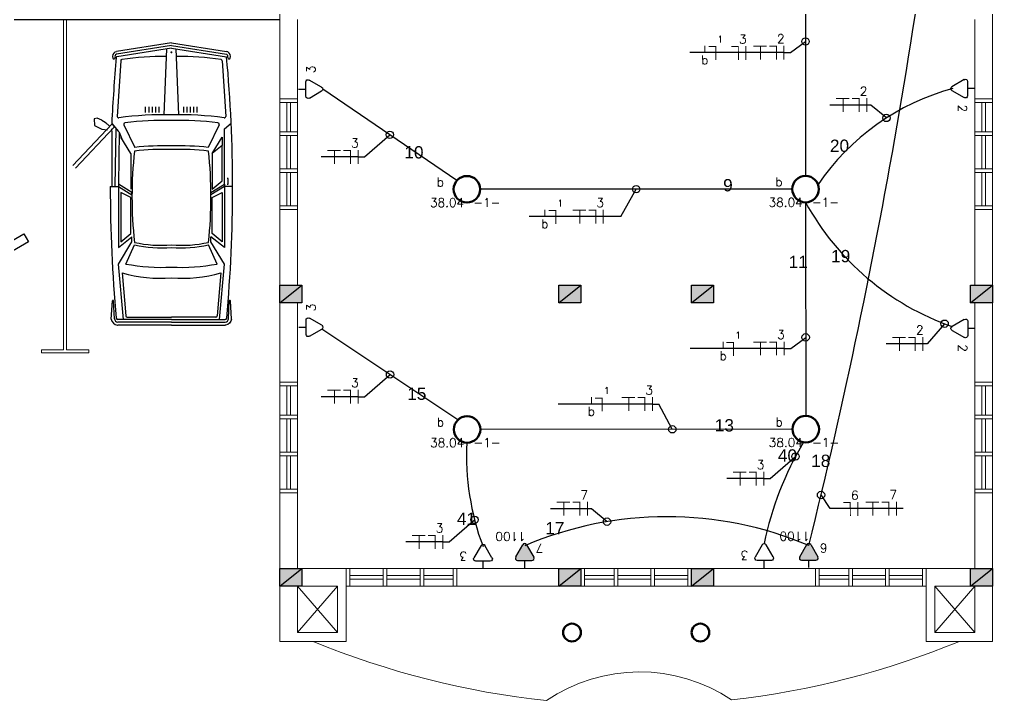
# Model space of a CAD drawing. Header units: millimetres. Extents: x 4360 to 8806, y 1896 to 3880.
# Drawn here: x 4423.96 to 4437.14, y 1897.37 to 1906.6 of the extents above; entities that cross this region are included whole.
import ezdxf
from ezdxf.enums import TextEntityAlignment as Align

# ---------------------------------------------------------------- set-up
doc = ezdxf.new("R2010")
doc.units = ezdxf.units.MM
doc.linetypes.add('ACAD_ISO03W100', pattern=[30, 12, -18])
doc.linetypes.add('Contínuo', pattern=[0])
for name, color, linetype in [('C-EQUIPAMENTOS', 7, 'Continuous'), ('CIRCUITOS', 255, 'Continuous'), ('Eletrodutos', 4, 'Continuous')]:
    doc.layers.add(name, color=color, linetype=linetype)
for name, color, linetype, lineweight in [('C-Paredes-Acessorios', 20, 'Continuous', 5), ('ILUMINAÇÃO', 1, 'Contínuo', 50), ('TOMADAS', 1, 'Continuous', 25)]:
    doc.layers.add(name, color=color, linetype=linetype, lineweight=lineweight)
doc.layers.add('C-Pilares', color=7, linetype='Continuous', plot=False)
doc.styles.add('RomanS', font='romans.shx')
doc.styles.get("Standard").update_dxf_attribs({"font": 'arial.ttf'})

# ---------------------------------------------------------------- blocks, each defined once
blk = doc.blocks.new('A$C2A3D30EB')
at = {"layer": 'C-Pilares'}
for color, points in [(6, [(0, 0), (24, 30), (0, 30)]), (6, [(24, 30), (0, 30), (0, 0)]), (135, [(24, 30), (0, 0), (24, 0)])]:
    blk.add_hatch(color=color, dxfattribs=at).paths.add_polyline_path(points)
blk.add_line((24, 30), (0, 0), dxfattribs=at)
at = {"layer": 'C-Pilares', "color": 7}
blk.add_lwpolyline([(0, 0), (24, 0), (24, 30), (0, 30)], close=True, dxfattribs=at)
blk = doc.blocks.new('TEBAI01')
for p, q in [((-1.62, 1.95), (-0.35, 4.14)), ((0.35, 4.14), (1.63, 1.92)), ((-1.3, 1.32), (1.28, 1.32)), ((0, 0), (0, 1.32))]:
    blk.add_line(p, q)
for centre, start, end in [((0, 3.97), 26.0479, 153.9521), ((-1.3, 1.71), 143.1332, 270.777), ((1.3, 1.71), 267.1811, 32.5689)]:
    blk.add_arc(centre, 0.393, start, end)
at = {"style": 'RomanS', "flags": 8}
for tag, p in [('020', (-5.03, 2.2)), ('001', (3.56, 2.23))]:
    blk.add_attdef(tag, text='', height=1.6, dxfattribs=at).set_placement(p, align=Align.MIDDLE_CENTER)
blk = doc.blocks.new('TEALT03')
for p, q in [((-1.62, 1.95), (-0.35, 4.14)), ((0.35, 4.14), (1.63, 1.92)), ((-1.3, 1.32), (1.28, 1.32)), ((0, 0), (0, 1.32))]:
    blk.add_line(p, q)
for centre, start, end in [((0, 3.97), 26.0479, 153.9521), ((-1.3, 1.71), 143.1332, 270.777), ((1.3, 1.71), 267.1811, 32.5689)]:
    blk.add_arc(centre, 0.393, start, end)
at = {"linetype": 'Continuous'}
for points in [[(-1.62, 1.95), (1.49, 1.37), (-0.35, 4.14)], [(-0.35, 4.14), (1.64, 1.52), (-0.21, 4.3)], [(1.64, 1.52), (-0.35, 4.14), (1.49, 1.37)], [(-0.21, 4.3), (1.69, 1.72), (0, 4.36)], [(1.69, 1.72), (-0.21, 4.3), (1.64, 1.52)], [(0, 4.36), (1.63, 1.92), (0.21, 4.3)], [(1.63, 1.92), (0, 4.36), (1.69, 1.72)], [(0.35, 4.14), (0.21, 4.3), (1.63, 1.92)], [(-1.69, 1.75), (1.28, 1.32), (-1.62, 1.95)], [(1.49, 1.37), (-1.62, 1.95), (1.28, 1.32)], [(1.28, 1.32), (-1.69, 1.75), (-1.31, 1.32)], [(-1.66, 1.54), (-1.31, 1.32), (-1.69, 1.75)], [(-1.31, 1.32), (-1.66, 1.54), (-1.51, 1.38)]]:
    blk.add_solid(points, dxfattribs=at)
at = {"style": 'RomanS', "flags": 8}
for tag, p in [('020', (-4.82, 2.03)), ('001', (3.51, 2.07))]:
    blk.add_attdef(tag, text='', height=1.6, dxfattribs=at).set_placement(p, align=Align.MIDDLE_CENTER)
blk = doc.blocks.new('A$C0BD3781F')
blk.add_circle((0.36, 0.36), 0.36)
at = {"style": 'RomanS', "flags": 8}
for tag, p in [('001', (0.188, 0.472)), ('009', (0.502, 0.474)), ('020', (0.356, 0.232))]:
    blk.add_attdef(tag, text='', height=0.16, dxfattribs=at).set_placement(p, align=Align.MIDDLE_CENTER)
blk = doc.blocks.new('FNT')
at = {"const_width": 0.24}
for points in [[(0.12, 1.68), (0.12, -1.68)], [(1.84, 1.56), (3.68, 1.56)], [(1.96, 1.44), (1.96, -1.68)], [(4.32, 1.56), (7.52, 1.56)], [(5.8, 1.44), (5.8, -1.68)]]:
    blk.add_lwpolyline(points, dxfattribs=at)
at = {"style": 'RomanS', "flags": 8}
blk.add_attdef('001', text='', height=1.6, dxfattribs=at).set_placement((0.89, 3.34), align=Align.MIDDLE_CENTER)
blk = doc.blocks.new('A$C27EA2FDF')
at = {"const_width": 0.009}
for points in [[(0.0398, 0.126), (0.0398, 0)], [(0.1043, 0.1215), (0.1733, 0.1215)], [(0.1088, 0.117), (0.1088, 0)]]:
    blk.add_lwpolyline(points, dxfattribs=at)
at = {"style": 'RomanS', "flags": 8}
blk.add_attdef('001', text='', height=0.06, dxfattribs=at).set_placement((0.0686, 0.1884), align=Align.MIDDLE_CENTER)
blk = doc.blocks.new('FRRR')
at = {"const_width": 0.24}
blk.add_lwpolyline([(1.72, 1.68), (1.72, 0)], dxfattribs=at)
at = {"style": 'RomanS', "flags": 8}
blk.add_attdef('009', text='', height=1.6, dxfattribs=at).set_placement((1.72, -1.67), align=Align.MIDDLE_CENTER)

msp = doc.modelspace()

# ---------------------------------------------------------------- linework, layer by layer
at = {"layer": 'C-EQUIPAMENTOS', "color": 0}
for p, q in [((4426.0159, 1906.27919), (4425.2689, 1906.16198)), ((4426.0159, 1906.24424), (4425.2689, 1906.12703)), ((4426.0159, 1906.2093), (4425.27598, 1906.0932)), ((4426.0159, 1906.27919), (4426.7629, 1906.16198)), ((4426.0159, 1906.24424), (4426.7629, 1906.12703)), ((4426.0159, 1906.2093), (4426.7629, 1906.09209)), ((4425.25301, 1906.15724), (4425.2689, 1906.16198)), ((4425.91693, 1905.30502), (4425.95128, 1906.19916)), ((4426.11486, 1905.30502), (4426.08052, 1906.19916)), ((4426.77879, 1906.15724), (4426.7629, 1906.16198)), ((4425.32888, 1906.03598), (4425.28093, 1905.28349)), ((4426.70292, 1906.03598), (4426.75087, 1905.28349)), ((4425.66581, 1905.33769), (4425.66581, 1905.41457)), ((4425.71181, 1905.33769), (4425.71181, 1905.41457)), ((4425.75781, 1905.33769), (4425.75781, 1905.41457)), ((4425.80381, 1905.33769), (4425.80381, 1905.41457)), ((4425.84981, 1905.33769), (4425.84981, 1905.41457)), ((4426.18198, 1905.33769), (4426.18198, 1905.41457)), ((4426.22798, 1905.33769), (4426.22798, 1905.41457)), ((4426.27398, 1905.33769), (4426.27398, 1905.41457)), ((4426.31998, 1905.33769), (4426.31998, 1905.41457)), ((4426.36598, 1905.33769), (4426.36598, 1905.41457)), ((4425.21273, 1905.18175), (4424.67688, 1904.61706)), ((4425.00678, 1905.25782), (4424.9698, 1905.24991)), ((4424.9698, 1905.24991), (4424.97057, 1905.15855)), ((4424.97057, 1905.15855), (4425.07382, 1905.1096)), ((4425.07018, 1905.23272), (4425.00678, 1905.25782)), ((4425.04394, 1905.24311), (4425.04762, 1905.24679)), ((4425.07018, 1905.23272), (4425.11815, 1905.20604)), ((4425.11815, 1905.20604), (4425.14131, 1905.18863)), ((4425.11815, 1905.20604), (4425.17967, 1905.14597)), ((4425.20743, 1905.18688), (4425.20732, 1905.18242)), ((4425.20743, 1905.19034), (4425.20743, 1905.18688)), ((4425.21042, 1905.18459), (4425.2927, 1905.08339)), ((4425.21273, 1905.18175), (4425.2134, 1905.17972)), ((4425.2134, 1905.17972), (4425.2152, 1905.17702)), ((4425.2152, 1905.17702), (4425.2179, 1905.17433)), ((4425.2179, 1905.17433), (4425.2197, 1905.17163)), ((4425.2197, 1905.17163), (4425.22239, 1905.16894)), ((4425.22239, 1905.16894), (4425.22329, 1905.16624)), ((4425.22329, 1905.16624), (4425.22509, 1905.16355)), ((4425.22509, 1905.16355), (4425.22689, 1905.16085)), ((4425.22689, 1905.16085), (4425.22868, 1905.15816)), ((4425.22868, 1905.15816), (4425.23228, 1905.15277)), ((4425.23228, 1905.15277), (4425.23318, 1905.15007)), ((4425.23318, 1905.15007), (4425.23498, 1905.14738)), ((4425.37117, 1905.17014), (4425.51733, 1904.86337)), ((4426.66063, 1905.17014), (4426.51447, 1904.86337)), ((4426.73554, 1905.11403), (4426.82495, 1905.19116)), ((4424.71326, 1904.5807), (4425.23498, 1905.13391)), ((4425.07382, 1905.1096), (4425.14659, 1905.10299)), ((4425.21004, 1905.06148), (4425.20613, 1905.11291)), ((4425.21004, 1904.33234), (4425.21004, 1905.06286)), ((4425.23408, 1905.13121), (4425.23228, 1905.12852)), ((4425.23498, 1905.13391), (4425.23408, 1905.13121)), ((4425.23498, 1905.14738), (4425.23498, 1905.13391)), ((4425.26061, 1905.12285), (4425.24714, 1904.33125)), ((4425.29329, 1905.08307), (4425.30576, 1905.06993)), ((4425.30569, 1905.07), (4425.29626, 1904.36617)), ((4425.30573, 1905.07037), (4425.34482, 1904.97921)), ((4426.73554, 1904.36617), (4426.73554, 1905.11403)), ((4425.464, 1904.77854), (4425.32981, 1905.0022)), ((4426.56779, 1904.77854), (4426.70199, 1905.0022)), ((4426.70199, 1904.89037), (4426.56779, 1904.77854)), ((4426.70199, 1905.0022), (4426.70199, 1904.89037)), ((4426.70199, 1904.40811), (4426.70199, 1904.89037)), ((4425.464, 1904.77854), (4425.464, 1904.29628)), ((4426.56779, 1904.77854), (4426.56779, 1904.29628)), ((4425.29626, 1904.36617), (4425.29626, 1903.54144)), ((4425.48078, 1904.25434), (4425.29626, 1904.36617)), ((4426.55102, 1904.25434), (4426.73554, 1904.36617)), ((4426.56779, 1904.29628), (4426.70199, 1904.40811)), ((4426.73554, 1904.36617), (4426.73554, 1903.50649)), ((4426.78586, 1904.44306), (4426.76909, 1904.44306)), ((4426.76909, 1904.36617), (4426.78586, 1904.36617)), ((4426.78586, 1904.36617), (4426.78586, 1904.44306)), ((4425.18685, 1904.33125), (4425.29626, 1904.33125)), ((4425.29626, 1904.33125), (4425.48078, 1904.2194)), ((4425.464, 1904.18445), (4425.32981, 1904.25434)), ((4425.32981, 1904.25434), (4425.32981, 1904.18445)), ((4425.48078, 1904.2194), (4425.48078, 1904.25434)), ((4426.73554, 1904.33125), (4426.55102, 1904.2194)), ((4426.55102, 1904.2194), (4426.55102, 1904.25434)), ((4426.56779, 1904.18445), (4426.70199, 1904.25434)), ((4426.70199, 1904.25434), (4426.70199, 1904.18445)), ((4426.84495, 1904.33125), (4426.73554, 1904.33125)), ((4425.32981, 1904.18445), (4425.32981, 1903.58337)), ((4425.464, 1903.6952), (4425.464, 1904.18445)), ((4426.56779, 1903.6952), (4426.56779, 1904.18445)), ((4426.70199, 1904.18445), (4426.70199, 1903.58337)), ((4425.29626, 1903.50649), (4425.48078, 1903.65326)), ((4425.29626, 1903.28283), (4425.48078, 1903.58337)), ((4425.32981, 1903.58337), (4425.464, 1903.6952)), ((4425.48078, 1903.58337), (4425.48078, 1903.65326)), ((4426.55102, 1903.58337), (4426.55102, 1903.65326)), ((4426.73554, 1903.50649), (4426.55102, 1903.65326)), ((4426.73554, 1903.28283), (4426.55102, 1903.58337)), ((4426.70199, 1903.58337), (4426.56779, 1903.6952)), ((4425.29626, 1903.54144), (4425.29626, 1903.50649)), ((4425.39691, 1903.28283), (4425.51433, 1903.54144)), ((4426.63489, 1903.28283), (4426.51747, 1903.54144)), ((4425.36336, 1902.5293), (4425.29626, 1903.28283)), ((4426.66844, 1902.5293), (4426.73554, 1903.28283)), ((4425.34658, 1903.16401), (4425.39549, 1902.5798)), ((4426.68521, 1903.16401), (4426.6363, 1902.5798)), ((4425.20055, 1902.5374), (4425.21808, 1902.78218)), ((4425.24228, 1902.54171), (4425.23191, 1902.78218)), ((4426.78952, 1902.54171), (4426.79989, 1902.78218)), ((4426.83125, 1902.5374), (4426.81372, 1902.78218)), ((4426.0159, 1902.5293), (4425.28988, 1902.5293)), ((4425.41383, 1902.56293), (4426.0159, 1902.56293)), ((4426.61797, 1902.56293), (4426.0159, 1902.56293)), ((4426.0159, 1902.5293), (4426.74191, 1902.5293)), ((4426.0159, 1902.49435), (4425.28988, 1902.49435)), ((4426.0159, 1902.45241), (4425.28988, 1902.45241)), ((4426.0159, 1902.49435), (4426.74191, 1902.49435)), ((4426.0159, 1902.45241), (4426.74191, 1902.45241))]:
    msp.add_line(p, q, dxfattribs=at)
at = {"layer": 'C-EQUIPAMENTOS', "color": 0, "const_width": 0.0138}
msp.add_lwpolyline([(4426.0159, 1906.14612, 1), (4426.0159, 1906.15992, 1)], format="xyb", close=True, dxfattribs=at)
at = {"layer": 'C-EQUIPAMENTOS', "color": 0}
msp.add_lwpolyline([(4423.37911, 1904.27008), (4422.81569, 1904.27008), (4422.81569, 1904.06066), (4423.51286, 1904.06066), (4423.79894, 1903.56515), (4424.01545, 1903.69015), (4424.07795, 1903.5819), (4423.75319, 1903.3944), (4423.44069, 1903.93566), (4422.69069, 1903.93566), (4422.69069, 1904.93566, -3.14626437), (4422.81569, 1904.75889), (4422.81569, 1904.37008), (4423.37911, 1904.37008)], format="xyb", close=True, dxfattribs=at)
for points in [[(4425.20055, 1902.5374, 0.3565638), (4425.28579, 1902.4526), (4425.28988, 1902.45241)], [(4426.83125, 1902.5374, -0.3565638), (4426.74601, 1902.4526), (4426.74191, 1902.45241)]]:
    msp.add_lwpolyline(points, format="xyb", dxfattribs=at)
for centre, radius, start, end in [((4444.56277, 1904.31069), 19.37594, 174.746053, 177.395499), ((4444.56277, 1904.31069), 19.37594, 174.746053, 177.395499), ((4425.28538, 1906.09571), 0.06953, 117.746314, 198.869128), ((4425.23574, 1906.07872), 0.01707, 198.787282, 18.950974), ((4425.28538, 1906.09571), 0.0354, 117.746314, 198.869128), ((4425.2774, 1906.08411), 0.0092, 98.917511, 174.746053), ((4425.87415, 1902.77833), 3.31723, 88.736956, 99.190934), ((4426.15765, 1902.77833), 3.31723, 80.809066, 91.263044), ((4426.74642, 1906.09571), 0.0354, 341.130872, 62.253686), ((4407.46902, 1904.31069), 19.37594, 354.786956, 5.275137), ((4407.46902, 1904.31069), 19.37594, 354.786956, 5.275137), ((4426.74642, 1906.09571), 0.06953, 341.130872, 62.253686), ((4426.79605, 1906.07872), 0.01707, 161.049026, 341.212718), ((4425.34724, 1906.03481), 0.0184, 99.190934, 176.354224), ((4425.34724, 1906.03481), 0.0184, 99.190934, 176.354224), ((4425.33853, 1906.04271), 0.0092, 99.318087, 176.354224), ((4425.33853, 1906.04271), 0.0092, 99.318087, 176.354224), ((4426.68456, 1906.03481), 0.0184, 3.645776, 80.809066), ((4426.68456, 1906.03481), 0.0184, 3.645776, 80.809066), ((4425.29929, 1905.28232), 0.0184, 176.354224, 278.224428), ((4425.87415, 1901.30514), 4.00011, 87.96917, 98.224428), ((4426.15765, 1901.30514), 4.00011, 81.775572, 92.03083), ((4426.7325, 1905.28232), 0.0184, 261.775572, 3.645776), ((4425.38778, 1905.17805), 0.0184, 97.259465, 205.474913), ((4425.89092, 1901.22826), 4.00011, 88.209572, 97.259465), ((4426.14088, 1901.22826), 4.00011, 82.740535, 91.790428), ((4426.64402, 1905.17805), 0.0184, 334.525087, 82.740535), ((4425.94124, 1900.88579), 4.00011, 88.930605, 96.083419), ((4426.09055, 1900.88579), 4.00011, 83.916581, 91.069395), ((4431.14724, 1904.19493), 5.66677, 173.726904, 186.266575), ((4425.94124, 1900.83686), 4.00011, 88.930605, 96.125616), ((4426.09055, 1900.83686), 4.00011, 83.874384, 91.069395), ((4420.88456, 1904.19493), 5.66677, 353.733425, 6.273096), ((4444.56277, 1904.31069), 19.37594, 179.939198, 185.213044), ((4425.88253, 1905.24419), 1.70797, 257.55037, 274.478462), ((4426.14926, 1905.24419), 1.70797, 265.521538, 282.44963), ((4425.88253, 1905.20924), 1.70797, 257.55037, 274.478462), ((4426.14926, 1905.20924), 1.70797, 265.521538, 282.44963), ((4425.88253, 1905.86163), 2.62413, 259.335243, 272.913192), ((4426.14926, 1905.86163), 2.62413, 267.086808, 280.664757), ((4425.87415, 1904.97638), 1.88759, 253.770207, 274.306819), ((4426.15765, 1904.97638), 1.88759, 265.693181, 286.229793), ((4425.22499, 1902.7833), 0.007, 350.863174, 189.136826), ((4426.8068, 1902.7833), 0.007, 350.863174, 189.136826), ((4425.29506, 1902.54717), 0.05307, 185.900308, 264.397884), ((4425.28988, 1902.5523), 0.023, 185.213044, 270), ((4425.41383, 1902.58133), 0.0184, 184.785695, 270), ((4426.61797, 1902.58133), 0.0184, 270, 355.214305), ((4426.74191, 1902.5523), 0.023, 270, 354.786956), ((4426.73673, 1902.54717), 0.05307, 275.602116, 354.099692)]:
    msp.add_arc(centre, radius, start, end, dxfattribs=at)
at = {"layer": 'C-Paredes-Acessorios'}
for p, q in [((4437.14446, 1912.41768), (4437.14446, 1905.52268)), ((4427.48446, 1906.83768), (4427.48446, 1905.52268)), ((4424.55446, 1906.59768), (4424.55446, 1902.11768)), ((4424.59446, 1906.59768), (4424.59446, 1902.11768)), ((4427.72446, 1906.59768), (4427.72446, 1905.52268)), ((4436.90446, 1906.59768), (4436.90446, 1905.52268)), ((4427.48446, 1904.07268), (4427.48446, 1905.52268)), ((4427.72446, 1905.52268), (4427.48446, 1905.52268)), ((4427.57946, 1905.47268), (4427.57946, 1905.07268)), ((4427.62946, 1905.47268), (4427.62946, 1905.07268)), ((4427.72446, 1904.07268), (4427.72446, 1905.52268)), ((4436.90446, 1904.07268), (4436.90446, 1905.52268)), ((4436.90446, 1905.52268), (4437.14446, 1905.52268)), ((4436.99946, 1905.47268), (4436.99946, 1905.07268)), ((4437.04946, 1905.47268), (4437.04946, 1905.07268)), ((4437.14446, 1904.07268), (4437.14446, 1905.52268)), ((4427.57946, 1905.02268), (4427.57946, 1904.57268)), ((4427.62946, 1905.02268), (4427.62946, 1904.57268)), ((4436.99946, 1905.02268), (4436.99946, 1904.57268)), ((4437.04946, 1905.02268), (4437.04946, 1904.57268)), ((4427.57946, 1904.07268), (4427.57946, 1904.52268)), ((4427.62946, 1904.07268), (4427.62946, 1904.52268)), ((4436.99946, 1904.07268), (4436.99946, 1904.52268)), ((4437.04946, 1904.07268), (4437.04946, 1904.52268)), ((4427.48446, 1904.02268), (4427.48446, 1901.68268)), ((4427.72446, 1904.02268), (4427.48446, 1904.02268)), ((4427.72446, 1904.02268), (4427.72446, 1902.99768)), ((4436.90446, 1904.02268), (4436.90446, 1902.99768)), ((4436.90446, 1904.02268), (4437.14446, 1904.02268)), ((4437.14446, 1904.02268), (4437.14446, 1901.68268)), ((4431.56446, 1902.75768), (4431.56446, 1902.99768)), ((4433.06446, 1902.75768), (4433.06446, 1902.99768)), ((4427.72446, 1902.75768), (4427.72446, 1901.68268)), ((4436.90446, 1902.75768), (4436.90446, 1901.68268)), ((4424.55446, 1902.11768), (4424.25446, 1902.11768)), ((4424.25446, 1902.11768), (4424.25446, 1902.07768)), ((4424.59446, 1902.11768), (4424.89446, 1902.11768)), ((4424.89446, 1902.11768), (4424.89446, 1902.07768)), ((4424.25446, 1902.07768), (4424.59446, 1902.07768)), ((4424.89446, 1902.07768), (4424.55446, 1902.07768)), ((4427.48446, 1900.23268), (4427.48446, 1901.68268)), ((4427.72446, 1901.68268), (4427.48446, 1901.68268)), ((4427.57946, 1901.63268), (4427.57946, 1901.23268)), ((4427.62946, 1901.63268), (4427.62946, 1901.23268)), ((4427.72446, 1900.23268), (4427.72446, 1901.68268)), ((4436.90446, 1900.23268), (4436.90446, 1901.68268)), ((4436.90446, 1901.68268), (4437.14446, 1901.68268)), ((4436.99946, 1901.63268), (4436.99946, 1901.23268)), ((4437.04946, 1901.63268), (4437.04946, 1901.23268)), ((4437.14446, 1900.23268), (4437.14446, 1901.68268)), ((4427.57946, 1901.18268), (4427.57946, 1900.73268)), ((4427.62946, 1901.18268), (4427.62946, 1900.73268)), ((4436.99946, 1901.18268), (4436.99946, 1900.73268)), ((4437.04946, 1901.18268), (4437.04946, 1900.73268)), ((4427.57946, 1900.23268), (4427.57946, 1900.68268)), ((4427.62946, 1900.23268), (4427.62946, 1900.68268)), ((4436.99946, 1900.23268), (4436.99946, 1900.68268)), ((4437.04946, 1900.23268), (4437.04946, 1900.68268)), ((4427.48446, 1900.18268), (4427.48446, 1898.16768)), ((4427.72446, 1900.18268), (4427.48446, 1900.18268)), ((4427.72446, 1900.18268), (4427.72446, 1899.15768)), ((4436.90446, 1900.18268), (4436.90446, 1899.15768)), ((4436.90446, 1900.18268), (4437.14446, 1900.18268)), ((4437.14446, 1900.18268), (4437.14446, 1898.16768)), ((4427.72446, 1899.15768), (4428.38446, 1899.15768)), ((4428.38446, 1898.91768), (4428.38446, 1899.15768)), ((4428.43446, 1899.15768), (4429.88446, 1899.15768)), ((4429.88446, 1899.15768), (4431.32446, 1899.15768)), ((4429.88446, 1898.91768), (4429.88446, 1899.15768)), ((4431.56446, 1899.15768), (4433.06446, 1899.15768)), ((4431.56446, 1898.91768), (4431.56446, 1899.15768)), ((4433.06446, 1898.91768), (4433.06446, 1899.15768)), ((4433.30446, 1899.15768), (4434.74446, 1899.15768)), ((4436.19446, 1899.15768), (4434.74446, 1899.15768)), ((4434.74446, 1898.91768), (4434.74446, 1899.15768)), ((4436.24446, 1899.15768), (4436.90446, 1899.15768)), ((4436.24446, 1898.91768), (4436.24446, 1899.15768)), ((4428.43446, 1899.06268), (4428.88446, 1899.06268)), ((4428.43446, 1899.01268), (4428.88446, 1899.01268)), ((4429.38446, 1899.06268), (4428.93446, 1899.06268)), ((4429.38446, 1899.01268), (4428.93446, 1899.01268)), ((4429.83446, 1899.06268), (4429.43446, 1899.06268)), ((4429.83446, 1899.01268), (4429.43446, 1899.01268)), ((4431.61446, 1899.06268), (4432.01446, 1899.06268)), ((4431.61446, 1899.01268), (4432.01446, 1899.01268)), ((4432.06446, 1899.06268), (4432.51446, 1899.06268)), ((4432.06446, 1899.01268), (4432.51446, 1899.01268)), ((4433.01446, 1899.06268), (4432.56446, 1899.06268)), ((4433.01446, 1899.01268), (4432.56446, 1899.01268)), ((4434.79446, 1899.06268), (4435.19446, 1899.06268)), ((4434.79446, 1899.01268), (4435.19446, 1899.01268)), ((4435.24446, 1899.06268), (4435.69446, 1899.06268)), ((4435.24446, 1899.01268), (4435.69446, 1899.01268)), ((4436.19446, 1899.06268), (4435.74446, 1899.06268)), ((4436.19446, 1899.01268), (4435.74446, 1899.01268)), ((4427.72446, 1898.91768), (4428.26446, 1898.91768)), ((4427.72446, 1898.91768), (4427.72446, 1898.28768)), ((4428.26446, 1898.91768), (4428.26446, 1898.28768)), ((4428.38446, 1898.91768), (4428.38446, 1898.16768)), ((4428.43446, 1898.91768), (4429.88446, 1898.91768)), ((4429.88446, 1898.91768), (4431.56446, 1898.91768)), ((4433.01446, 1898.91768), (4431.56446, 1898.91768)), ((4433.06446, 1898.91768), (4434.74446, 1898.91768)), ((4436.19446, 1898.91768), (4434.74446, 1898.91768)), ((4436.24446, 1898.91768), (4436.24446, 1898.16768)), ((4436.36446, 1898.91768), (4436.90446, 1898.91768)), ((4436.36446, 1898.91768), (4436.36446, 1898.28768)), ((4436.90446, 1898.91768), (4436.90446, 1898.28768)), ((4427.48446, 1898.16768), (4428.38446, 1898.16768)), ((4427.72446, 1898.28768), (4428.26446, 1898.28768)), ((4437.14446, 1898.16768), (4436.24446, 1898.16768)), ((4436.90446, 1898.28768), (4436.36446, 1898.28768))]:
    msp.add_line(p, q, dxfattribs=at)
at = {"layer": 'C-Paredes-Acessorios', "lineweight": 30}
msp.add_line((4421.66446, 1906.59768), (4427.48446, 1906.59768), dxfattribs=at)
at = {"layer": 'C-Paredes-Acessorios', "color": 3}
for p, q in [((4427.72446, 1898.91768), (4428.26446, 1898.28768)), ((4428.26446, 1898.91768), (4427.72446, 1898.28768)), ((4428.38446, 1898.66768), (4428.38446, 1898.91768)), ((4436.24446, 1898.66768), (4436.24446, 1898.91768)), ((4436.90446, 1898.28768), (4436.36446, 1898.91768)), ((4436.90446, 1898.91768), (4436.36446, 1898.28768))]:
    msp.add_line(p, q, dxfattribs=at)
for points in [[(4427.48446, 1905.52268), (4427.48446, 1905.47268), (4427.72446, 1905.47268), (4427.72446, 1905.52268)], [(4437.14446, 1905.52268), (4437.14446, 1905.47268), (4436.90446, 1905.47268), (4436.90446, 1905.52268)], [(4427.48446, 1904.02268), (4427.48446, 1904.07268), (4427.72446, 1904.07268), (4427.72446, 1904.02268)], [(4427.48446, 1904.02268), (4427.48446, 1904.02268), (4427.48446, 1904.07268), (4427.72446, 1904.07268), (4427.72446, 1904.02268)], [(4437.14446, 1904.02268), (4437.14446, 1904.07268), (4436.90446, 1904.07268), (4436.90446, 1904.02268)], [(4437.14446, 1904.02268), (4437.14446, 1904.02268), (4437.14446, 1904.07268), (4436.90446, 1904.07268), (4436.90446, 1904.02268)], [(4427.48446, 1901.68268), (4427.48446, 1901.63268), (4427.72446, 1901.63268), (4427.72446, 1901.68268)], [(4437.14446, 1901.68268), (4437.14446, 1901.63268), (4436.90446, 1901.63268), (4436.90446, 1901.68268)], [(4427.48446, 1900.18268), (4427.48446, 1900.23268), (4427.72446, 1900.23268), (4427.72446, 1900.18268)], [(4427.48446, 1900.18268), (4427.48446, 1900.18268), (4427.48446, 1900.23268), (4427.72446, 1900.23268), (4427.72446, 1900.18268)], [(4437.14446, 1900.18268), (4437.14446, 1900.23268), (4436.90446, 1900.23268), (4436.90446, 1900.18268)], [(4437.14446, 1900.18268), (4437.14446, 1900.18268), (4437.14446, 1900.23268), (4436.90446, 1900.23268), (4436.90446, 1900.18268)], [(4428.38446, 1899.15768), (4428.43446, 1899.15768), (4428.43446, 1898.91768), (4428.38446, 1898.91768)], [(4428.38446, 1899.15768), (4428.38446, 1899.15768), (4428.43446, 1899.15768), (4428.43446, 1898.91768), (4428.38446, 1898.91768)], [(4429.88446, 1899.15768), (4429.83446, 1899.15768), (4429.83446, 1898.91768), (4429.88446, 1898.91768)], [(4431.56446, 1899.15768), (4431.61446, 1899.15768), (4431.61446, 1898.91768), (4431.56446, 1898.91768)], [(4433.06446, 1899.15768), (4433.01446, 1899.15768), (4433.01446, 1898.91768), (4433.06446, 1898.91768)], [(4433.06446, 1899.15768), (4433.06446, 1899.15768), (4433.01446, 1899.15768), (4433.01446, 1898.91768), (4433.06446, 1898.91768)], [(4434.74446, 1899.15768), (4434.79446, 1899.15768), (4434.79446, 1898.91768), (4434.74446, 1898.91768)], [(4436.24446, 1899.15768), (4436.19446, 1899.15768), (4436.19446, 1898.91768), (4436.24446, 1898.91768)], [(4436.24446, 1899.15768), (4436.24446, 1899.15768), (4436.19446, 1899.15768), (4436.19446, 1898.91768), (4436.24446, 1898.91768)]]:
    msp.add_lwpolyline(points, dxfattribs=at)
for points in [[(4427.72446, 1905.07268), (4427.48446, 1905.07268), (4427.48446, 1905.02268), (4427.72446, 1905.02268)], [(4436.90446, 1905.07268), (4437.14446, 1905.07268), (4437.14446, 1905.02268), (4436.90446, 1905.02268)], [(4427.72446, 1904.57268), (4427.48446, 1904.57268), (4427.48446, 1904.52268), (4427.72446, 1904.52268)], [(4436.90446, 1904.57268), (4437.14446, 1904.57268), (4437.14446, 1904.52268), (4436.90446, 1904.52268)], [(4427.72446, 1901.23268), (4427.48446, 1901.23268), (4427.48446, 1901.18268), (4427.72446, 1901.18268)], [(4436.90446, 1901.23268), (4437.14446, 1901.23268), (4437.14446, 1901.18268), (4436.90446, 1901.18268)], [(4427.72446, 1900.73268), (4427.48446, 1900.73268), (4427.48446, 1900.68268), (4427.72446, 1900.68268)], [(4436.90446, 1900.73268), (4437.14446, 1900.73268), (4437.14446, 1900.68268), (4436.90446, 1900.68268)], [(4428.93446, 1898.91768), (4428.93446, 1899.15768), (4428.88446, 1899.15768), (4428.88446, 1898.91768)], [(4429.43446, 1898.91768), (4429.43446, 1899.15768), (4429.38446, 1899.15768), (4429.38446, 1898.91768)], [(4432.01446, 1898.91768), (4432.01446, 1899.15768), (4432.06446, 1899.15768), (4432.06446, 1898.91768)], [(4432.51446, 1898.91768), (4432.51446, 1899.15768), (4432.56446, 1899.15768), (4432.56446, 1898.91768)], [(4435.19446, 1898.91768), (4435.19446, 1899.15768), (4435.24446, 1899.15768), (4435.24446, 1898.91768)], [(4435.69446, 1898.91768), (4435.69446, 1899.15768), (4435.74446, 1899.15768), (4435.74446, 1898.91768)]]:
    msp.add_lwpolyline(points, close=True, dxfattribs=at)
at = {"layer": 'C-Paredes-Acessorios', "lineweight": 50}
for centre in [(4431.44446, 1898.28768), (4433.18446, 1898.28768)]:
    msp.add_circle(centre, 0.12, dxfattribs=at)
at = {"layer": 'C-Paredes-Acessorios', "linetype": 'ACAD_ISO03W100'}
for centre, radius, start, end in [((4432.31446, 1908.80383), 11.5027, 247.617974, 263.92934), ((4432.31446, 1908.80383), 11.5027, 276.457816, 292.382026), ((4432.35938, 1895.51024), 2.24357, 56.177652, 124.209504)]:
    msp.add_arc(centre, radius, start, end, dxfattribs=at)
at = {"layer": 'CIRCUITOS'}
for p, q in [((4434.40626, 1906.14867), (4434.60903, 1906.29979)), ((4434.31772, 1906.14861), (4433.04281, 1906.14775)), ((4434.31772, 1906.14861), (4434.40626, 1906.14867)), ((4435.49531, 1905.43764), (4434.94085, 1905.43727)), ((4435.706, 1905.26272), (4435.49531, 1905.43764)), ((4428.63047, 1904.73505), (4428.97598, 1905.03469)), ((4428.54413, 1904.73499), (4428.04479, 1904.73466)), ((4428.54413, 1904.73499), (4428.63047, 1904.73505)), ((4432.10734, 1903.92648), (4432.31537, 1904.29712)), ((4432.10734, 1903.92648), (4430.86499, 1903.92565)), ((4436.49473, 1902.47357), (4436.25634, 1902.20028)), ((4434.40896, 1902.13771), (4434.61173, 1902.28883)), ((4434.32042, 1902.13765), (4433.04551, 1902.13679)), ((4434.32042, 1902.13765), (4434.40896, 1902.13771)), ((4436.25634, 1902.20028), (4435.70187, 1902.19991)), ((4428.63265, 1901.48443), (4428.97817, 1901.78407)), ((4428.54632, 1901.48437), (4428.04697, 1901.48403)), ((4428.54632, 1901.48437), (4428.63265, 1901.48443)), ((4432.53374, 1901.38488), (4431.25883, 1901.38403)), ((4432.53374, 1901.38488), (4432.62228, 1901.38494)), ((4432.80395, 1901.04244), (4432.62228, 1901.38494)), ((4434.12947, 1900.37465), (4434.47499, 1900.67429)), ((4434.04314, 1900.37459), (4433.54379, 1900.37425)), ((4434.04314, 1900.37459), (4434.12947, 1900.37465)), ((4434.94452, 1899.9671), (4434.82021, 1900.15185)), ((4431.7086, 1899.96493), (4431.15413, 1899.96456)), ((4431.91929, 1899.79001), (4431.7086, 1899.96493)), ((4435.93193, 1899.96777), (4434.94452, 1899.9671)), ((4429.7785, 1899.5165), (4430.12401, 1899.81614)), ((4429.69217, 1899.51644), (4429.19282, 1899.51611)), ((4429.69217, 1899.51644), (4429.7785, 1899.5165))]:
    msp.add_line(p, q, dxfattribs=at)
at = {"layer": 'CIRCUITOS', "const_width": 0.0135}
for points in [[(4433.39873, 1906.22963), (4433.29523, 1906.22956)], [(4433.39199, 1906.22288), (4433.39211, 1906.04738)], [(4431.23093, 1904.00754), (4431.12743, 1904.00747)], [(4431.22419, 1904.00078), (4431.22431, 1903.82528)], [(4433.64077, 1902.21883), (4433.53727, 1902.21876)], [(4433.63402, 1902.21208), (4433.63414, 1902.03658)], [(4431.86001, 1901.46607), (4431.75651, 1901.466)], [(4431.85327, 1901.45932), (4431.85338, 1901.28382)]]:
    msp.add_lwpolyline(points, dxfattribs=at)
at = {"layer": 'CIRCUITOS'}
for centre in [(4434.60903, 1906.29979), (4435.706, 1905.26272), (4428.97598, 1905.03469), (4432.31537, 1904.29712), (4436.49473, 1902.47357), (4434.61173, 1902.28883), (4428.97817, 1901.78407), (4432.80395, 1901.04244), (4434.47499, 1900.67429), (4434.82021, 1900.15185), (4430.12401, 1899.81614), (4431.91929, 1899.79001)]:
    msp.add_circle(centre, 0.05, dxfattribs=at)
at = {"layer": 'Eletrodutos'}
for p, q in [((4434.60831, 1907.37366), (4434.61025, 1904.47866)), ((4429.88581, 1904.41513), (4428.06615, 1905.65425)), ((4434.43037, 1904.29854), (4430.20037, 1904.29569)), ((4434.61049, 1904.11866), (4434.61244, 1901.22366)), ((4429.89589, 1901.16845), (4428.05178, 1902.39967)), ((4434.43256, 1901.04354), (4430.20256, 1901.0407))]:
    msp.add_line(p, q, dxfattribs=at)
for centre, radius, start, end in [((4355.66913, 1919.05043), 81.37597, 346.0742699, 354.538303), ((4437.43162, 1902.56948), 3.19864, 104.940317, 145.990808), ((4437.78911, 1905.85773), 3.62325, 208.683788, 250.777193), ((4433.52242, 1900.68763), 3.50837, 177.173586, 200.599876), ((4438.40567, 1898.58986), 4.44917, 149.22843, 168.281224), ((4432.73145, 1894.94359), 4.914, 66.97668, 113.100381)]:
    msp.add_arc(centre, radius, start, end, dxfattribs=at)

# ---------------------------------------------------------------- block references
at = {"layer": 'C-Paredes-Acessorios', "xscale": -0.01, "yscale": 0.01, "zscale": 0.01, "rotation": 90}
for p in [(4427.78446, 1902.99768), (4427.78446, 1902.99768), (4431.56446, 1902.99768), (4431.56446, 1902.99768), (4433.36446, 1902.99768), (4433.36446, 1902.99768), (4437.14446, 1902.99768), (4437.14446, 1902.99768), (4427.78446, 1899.15768), (4427.78446, 1899.15768), (4431.56446, 1899.15768), (4431.56446, 1899.15768), (4433.36446, 1899.15768), (4433.36446, 1899.15768), (4437.14446, 1899.15768), (4437.14446, 1899.15768)]:
    msp.add_blockref('A$C2A3D30EB', p, dxfattribs=at)
at = {"layer": 'CIRCUITOS'}
ref = msp.add_blockref('A$C27EA2FDF', (4433.8623, 1906.04769), dxfattribs=dict(at, xscale=-1.5, yscale=1.5, zscale=1.5, rotation=0.03853063274982915))
ref.add_attrib('001', '3', dxfattribs={"layer": '0', "height": 0.12, "rotation": 0.038531, "style": 'RomanS', "flags": 8}).set_placement((4433.75925, 1906.33016), align=Align.MIDDLE_CENTER)
at = {"layer": 'CIRCUITOS', "lineweight": 30}
ref = msp.add_blockref('FNT', (4434.32447, 1906.14861), dxfattribs=dict(at, xscale=-0.05624999999918143, yscale=0.05624999999918143, zscale=0.05624999999918144, rotation=0.03853063274982915))
ref.add_attrib('001', '2', dxfattribs={"layer": '0', "height": 0.12, "rotation": 0.038531, "style": 'RomanS', "flags": 8}).set_placement((4434.27441, 1906.33661), align=Align.MIDDLE_CENTER)
at = {"layer": 'CIRCUITOS'}
ref = msp.add_blockref('FRRR', (4433.34052, 1906.14795), dxfattribs=dict(at, xscale=-0.05624999999999999, yscale=0.05624999999999999, zscale=0.05624999999999999, rotation=0.03853063274982915))
ref.add_attrib('009', 'b', dxfattribs={"layer": '0', "height": 0.12, "rotation": 0.038531, "style": 'RomanS'}).set_placement((4433.24387, 1906.05016), align=Align.MIDDLE_CENTER)
at = {"layer": 'CIRCUITOS', "lineweight": 30}
ref = msp.add_blockref('FNT', (4435.44694, 1905.43761), dxfattribs=dict(at, xscale=-0.05624999999918143, yscale=0.05624999999918143, zscale=0.05624999999918144, rotation=0.03853063274982915))
ref.add_attrib('001', '2', dxfattribs={"layer": '0', "height": 0.12, "rotation": 0.038531, "style": 'RomanS', "flags": 8}).set_placement((4435.39688, 1905.62561), align=Align.MIDDLE_CENTER)
ref = msp.add_blockref('FNT', (4428.55088, 1904.735), dxfattribs=dict(at, xscale=-0.05624999999918143, yscale=0.05624999999918143, zscale=0.05624999999918144, rotation=0.03853063274982915))
ref.add_attrib('001', '3', dxfattribs={"layer": '0', "height": 0.12, "rotation": 0.038531, "style": 'RomanS', "flags": 8}).set_placement((4428.50083, 1904.92299), align=Align.MIDDLE_CENTER)
ref = msp.add_blockref('FNT', (4431.87566, 1903.92633), dxfattribs=dict(at, xscale=-0.05624999999918143, yscale=0.05624999999918143, zscale=0.05624999999918144, rotation=0.03853063274982915))
ref.add_attrib('001', '3', dxfattribs={"layer": '0', "height": 0.12, "rotation": 0.038531, "style": 'RomanS', "flags": 8}).set_placement((4431.8256, 1904.11432), align=Align.MIDDLE_CENTER)
at = {"layer": 'CIRCUITOS'}
ref = msp.add_blockref('FRRR', (4431.17288, 1903.92585), dxfattribs=dict(at, xscale=-0.05624999999999999, yscale=0.05624999999999999, zscale=0.05624999999999999, rotation=0.03853063274982915))
ref.add_attrib('009', 'b', dxfattribs={"layer": '0', "height": 0.12, "rotation": 0.038531, "style": 'RomanS'}).set_placement((4431.07623, 1903.82806), align=Align.MIDDLE_CENTER)
at = {"layer": 'CIRCUITOS', "lineweight": 30}
ref = msp.add_blockref('FNT', (4434.32717, 1902.13765), dxfattribs=dict(at, xscale=-0.05624999999918143, yscale=0.05624999999918143, zscale=0.05624999999918144, rotation=0.03853063274982915))
ref.add_attrib('001', '3', dxfattribs={"layer": '0', "height": 0.12, "rotation": 0.038531, "style": 'RomanS', "flags": 8}).set_placement((4434.27711, 1902.32565), align=Align.MIDDLE_CENTER)
ref = msp.add_blockref('FNT', (4436.20797, 1902.20025), dxfattribs=dict(at, xscale=-0.05624999999918143, yscale=0.05624999999918143, zscale=0.05624999999918144, rotation=0.03853063274982915))
ref.add_attrib('001', '2', dxfattribs={"layer": '0', "height": 0.12, "rotation": 0.038531, "style": 'RomanS', "flags": 8}).set_placement((4436.15791, 1902.38824), align=Align.MIDDLE_CENTER)
at = {"layer": 'CIRCUITOS'}
ref = msp.add_blockref('FRRR', (4433.59076, 1902.13716), dxfattribs=dict(at, xscale=-0.05624999999999999, yscale=0.05624999999999999, zscale=0.05624999999999999, rotation=0.03853063274982915))
ref.add_attrib('009', 'b', dxfattribs={"layer": '0', "height": 0.12, "rotation": 0.038531, "style": 'RomanS'}).set_placement((4433.49411, 1902.03937), align=Align.MIDDLE_CENTER)
at = {"layer": 'CIRCUITOS', "lineweight": 30}
ref = msp.add_blockref('FNT', (4428.55307, 1901.48437), dxfattribs=dict(at, xscale=-0.05624999999918143, yscale=0.05624999999918143, zscale=0.05624999999918144, rotation=0.03853063274982915))
ref.add_attrib('001', '3', dxfattribs={"layer": '0', "height": 0.12, "rotation": 0.038531, "style": 'RomanS', "flags": 8}).set_placement((4428.50301, 1901.67237), align=Align.MIDDLE_CENTER)
ref = msp.add_blockref('FNT', (4432.54049, 1901.38489), dxfattribs=dict(at, xscale=-0.05624999999918143, yscale=0.05624999999918143, zscale=0.05624999999918144, rotation=0.03853063274982915))
ref.add_attrib('001', '3', dxfattribs={"layer": '0', "height": 0.12, "rotation": 0.038531, "style": 'RomanS', "flags": 8}).set_placement((4432.49044, 1901.57289), align=Align.MIDDLE_CENTER)
at = {"layer": 'CIRCUITOS'}
ref = msp.add_blockref('FRRR', (4431.80408, 1901.38439), dxfattribs=dict(at, xscale=-0.05624999999999999, yscale=0.05624999999999999, zscale=0.05624999999999999, rotation=0.03853063274982915))
ref.add_attrib('009', 'b', dxfattribs={"layer": '0', "height": 0.12, "rotation": 0.038531, "style": 'RomanS'}).set_placement((4431.70744, 1901.2866), align=Align.MIDDLE_CENTER)
at = {"layer": 'CIRCUITOS', "lineweight": 30}
ref = msp.add_blockref('FNT', (4434.04989, 1900.37459), dxfattribs=dict(at, xscale=-0.05624999999918143, yscale=0.05624999999918143, zscale=0.05624999999918144, rotation=0.03853063274982915))
ref.add_attrib('001', '3', dxfattribs={"layer": '0', "height": 0.12, "rotation": 0.038531, "style": 'RomanS', "flags": 8}).set_placement((4433.99983, 1900.56259), align=Align.MIDDLE_CENTER)
ref = msp.add_blockref('FNT', (4431.66023, 1899.9649), dxfattribs=dict(at, xscale=-0.05624999999918143, yscale=0.05624999999918143, zscale=0.05624999999918144, rotation=0.03853063274982915))
ref.add_attrib('001', '7', dxfattribs={"layer": '0', "height": 0.12, "rotation": 0.038531, "style": 'RomanS', "flags": 8}).set_placement((4431.61017, 1900.15289), align=Align.MIDDLE_CENTER)
at = {"layer": 'CIRCUITOS'}
ref = msp.add_blockref('A$C27EA2FDF', (4435.38027, 1899.86679), dxfattribs=dict(at, xscale=-1.5, yscale=1.5, zscale=1.5, rotation=0.03853063274982915))
ref.add_attrib('001', '6', dxfattribs={"layer": '0', "height": 0.12, "rotation": 0.038531, "style": 'RomanS', "flags": 8}).set_placement((4435.27722, 1900.14925), align=Align.MIDDLE_CENTER)
at = {"layer": 'CIRCUITOS', "lineweight": 30}
ref = msp.add_blockref('FNT', (4435.84748, 1899.96771), dxfattribs=dict(at, xscale=-0.05624999999918143, yscale=0.05624999999918143, zscale=0.05624999999918144, rotation=0.03853063274982915))
ref.add_attrib('001', '7', dxfattribs={"layer": '0', "height": 0.12, "rotation": 0.038531, "style": 'RomanS', "flags": 8}).set_placement((4435.79742, 1900.15571), align=Align.MIDDLE_CENTER)
ref = msp.add_blockref('FNT', (4429.69892, 1899.51645), dxfattribs=dict(at, xscale=-0.05624999999918143, yscale=0.05624999999918143, zscale=0.05624999999918144, rotation=0.03853063274982915))
ref.add_attrib('001', '3', dxfattribs={"layer": '0', "height": 0.12, "rotation": 0.038531, "style": 'RomanS', "flags": 8}).set_placement((4429.64886, 1899.70445), align=Align.MIDDLE_CENTER)
at = {"layer": 'ILUMINAÇÃO'}
ref = msp.add_blockref('A$C0BD3781F', (4430.20023, 1904.47569), dxfattribs=dict(at, xscale=0.5, yscale=0.5, zscale=0.5, rotation=180.0385306327499))
ref.add_attrib('020', 'b', dxfattribs={"layer": '0', "height": 0.12, "rotation": 0.038531, "style": 'RomanS', "flags": 8}).set_placement((4429.66002, 1904.39435), align=Align.MIDDLE_CENTER)
ref.add_attrib('009', '38.04', dxfattribs={"layer": '0', "height": 0.12, "rotation": 0.038531, "style": 'RomanS', "flags": 8}).set_placement((4429.7505, 1904.11539), align=Align.MIDDLE_CENTER)
ref.add_attrib('001', '-1-', dxfattribs={"layer": '0', "height": 0.12, "rotation": 0.038531, "style": 'RomanS', "flags": 8}).set_placement((4430.2905, 1904.11576), align=Align.MIDDLE_CENTER)
ref = msp.add_blockref('A$C0BD3781F', (4434.79023, 1904.47878), dxfattribs=dict(at, xscale=0.5, yscale=0.5, zscale=0.5, rotation=180.0385306327499))
ref.add_attrib('020', 'b', dxfattribs={"layer": '0', "height": 0.12, "rotation": 0.038531, "style": 'RomanS', "flags": 8}).set_placement((4434.25002, 1904.39743), align=Align.MIDDLE_CENTER)
ref.add_attrib('009', '38.04', dxfattribs={"layer": '0', "height": 0.12, "rotation": 0.038531, "style": 'RomanS', "flags": 8}).set_placement((4434.34049, 1904.11848), align=Align.MIDDLE_CENTER)
ref.add_attrib('001', '-1-', dxfattribs={"layer": '0', "height": 0.12, "rotation": 0.038531, "style": 'RomanS', "flags": 8}).set_placement((4434.88049, 1904.11884), align=Align.MIDDLE_CENTER)
ref = msp.add_blockref('A$C0BD3781F', (4430.20242, 1901.22069), dxfattribs=dict(at, xscale=0.5, yscale=0.5, zscale=0.5, rotation=180.0385306327499))
ref.add_attrib('020', 'b', dxfattribs={"layer": '0', "height": 0.12, "rotation": 0.038531, "style": 'RomanS', "flags": 8}).set_placement((4429.66221, 1901.13935), align=Align.MIDDLE_CENTER)
ref.add_attrib('009', '38.04', dxfattribs={"layer": '0', "height": 0.12, "rotation": 0.038531, "style": 'RomanS', "flags": 8}).set_placement((4429.75268, 1900.86039), align=Align.MIDDLE_CENTER)
ref.add_attrib('001', '-1-', dxfattribs={"layer": '0', "height": 0.12, "rotation": 0.038531, "style": 'RomanS', "flags": 8}).set_placement((4430.29268, 1900.86076), align=Align.MIDDLE_CENTER)
ref = msp.add_blockref('A$C0BD3781F', (4434.79242, 1901.22378), dxfattribs=dict(at, xscale=0.5, yscale=0.5, zscale=0.5, rotation=180.0385306327499))
ref.add_attrib('020', 'b', dxfattribs={"layer": '0', "height": 0.12, "rotation": 0.038531, "style": 'RomanS', "flags": 8}).set_placement((4434.25221, 1901.14243), align=Align.MIDDLE_CENTER)
ref.add_attrib('009', '38.04', dxfattribs={"layer": '0', "height": 0.12, "rotation": 0.038531, "style": 'RomanS', "flags": 8}).set_placement((4434.34268, 1900.86348), align=Align.MIDDLE_CENTER)
ref.add_attrib('001', '-1-', dxfattribs={"layer": '0', "height": 0.12, "rotation": 0.038531, "style": 'RomanS', "flags": 8}).set_placement((4434.88268, 1900.86384), align=Align.MIDDLE_CENTER)
at = {"layer": 'TOMADAS'}
ref = msp.add_blockref('TEBAI01', (4427.73915, 1905.65403), dxfattribs=dict(at, xscale=-0.07500000006984917, yscale=0.07500000006984917, zscale=0.07500000006984917, rotation=270.0385306336345))
ref.add_attrib('001', '3', dxfattribs={"layer": '0', "height": 0.12, "rotation": 90.038531, "style": 'RomanS', "flags": 8}).set_placement((4427.90594, 1905.92122), align=Align.MIDDLE_CENTER)
ref = msp.add_blockref('TEBAI01', (4436.90446, 1905.66019), dxfattribs=dict(at, xscale=-0.07500000006984917, yscale=0.07500000006984917, zscale=0.07500000006984917, rotation=90.03853063363441))
ref.add_attrib('001', '2', dxfattribs={"layer": '0', "height": 0.12, "rotation": 270.038531, "style": 'RomanS', "flags": 8}).set_placement((4436.73766, 1905.393), align=Align.MIDDLE_CENTER)
ref = msp.add_blockref('TEBAI01', (4427.74132, 1902.42597), dxfattribs=dict(at, xscale=-0.07500000006984917, yscale=0.07500000006984917, zscale=0.07500000006984917, rotation=270.0385306336345))
ref.add_attrib('001', '3', dxfattribs={"layer": '0', "height": 0.12, "rotation": 90.038531, "style": 'RomanS', "flags": 8}).set_placement((4427.90811, 1902.69317), align=Align.MIDDLE_CENTER)
ref = msp.add_blockref('TEBAI01', (4436.90664, 1902.41019), dxfattribs=dict(at, xscale=-0.07500000006984917, yscale=0.07500000006984917, zscale=0.07500000006984917, rotation=90.03853063363441))
ref.add_attrib('001', '2', dxfattribs={"layer": '0', "height": 0.12, "rotation": 270.038531, "style": 'RomanS', "flags": 8}).set_placement((4436.73985, 1902.143), align=Align.MIDDLE_CENTER)
ref = msp.add_blockref('TEALT03', (4430.80368, 1899.16609), dxfattribs=dict(at, xscale=0.07500000000000001, yscale=0.07500000000000001, zscale=0.07500000000000001, rotation=0.03853063274988474))
ref.add_attrib('001', '7', dxfattribs={"layer": '0', "height": 0.12, "rotation": 180.038531, "style": 'RomanS'}).set_placement((4431.00548, 1899.43065), align=Align.MIDDLE_CENTER)
ref.add_attrib('020', '1100', dxfattribs={"layer": '0', "height": 0.12, "rotation": 180.038531, "style": 'RomanS'}).set_placement((4430.61298, 1899.58927), align=Align.MIDDLE_CENTER)
ref = msp.add_blockref('TEALT03', (4434.65354, 1899.16868), dxfattribs=dict(at, xscale=0.07500000000000001, yscale=0.07500000000000001, zscale=0.07500000000000001, rotation=0.03853063274988474))
ref.add_attrib('001', '6', dxfattribs={"layer": '0', "height": 0.12, "rotation": 180.038531, "style": 'RomanS'}).set_placement((4434.85535, 1899.43324), align=Align.MIDDLE_CENTER)
ref.add_attrib('020', '1100', dxfattribs={"layer": '0', "height": 0.12, "rotation": 180.038531, "style": 'RomanS'}).set_placement((4434.46285, 1899.59186), align=Align.MIDDLE_CENTER)
ref = msp.add_blockref('TEBAI01', (4430.23857, 1899.15575), dxfattribs=dict(at, xscale=-0.07500000006984917, yscale=0.07500000006984917, zscale=0.07500000006984917, rotation=0.0385306336344815))
ref.add_attrib('001', '3', dxfattribs={"layer": '0', "height": 0.12, "rotation": 180.038531, "style": 'RomanS', "flags": 8}).set_placement((4429.97138, 1899.32255), align=Align.MIDDLE_CENTER)
ref = msp.add_blockref('TEBAI01', (4434.04946, 1899.16652), dxfattribs=dict(at, xscale=-0.07500000006984917, yscale=0.07500000006984917, zscale=0.07500000006984917, rotation=0.0385306336344815))
ref.add_attrib('001', '3', dxfattribs={"layer": '0', "height": 0.12, "rotation": 180.038531, "style": 'RomanS', "flags": 8}).set_placement((4433.78226, 1899.33332), align=Align.MIDDLE_CENTER)

# ---------------------------------------------------------------- texts
at = {"layer": 'CIRCUITOS', "style": 'RomanS', "flags": 8}
for p in [(4433.45394, 1906.32995), (4431.28614, 1904.10785), (4433.69598, 1902.31915), (4431.91522, 1901.56639)]:
    msp.add_attdef('1', text='', height=0.09, rotation=0.038531, dxfattribs=at).set_placement(p, align=Align.MIDDLE_CENTER)
at = {"layer": 'Eletrodutos', "attachment_point": 3, "rotation": 0.038531}
for s, insert, char_height in [('20', (4435.19986, 1904.96919), 0.167023), ('10', (4429.432, 1904.88051), 0.167023), ('9', (4433.62249, 1904.4347), 0.16702), ('19', (4435.21561, 1903.47337), 0.167023), ('11', (4434.63989, 1903.39381), 0.167023), ('15', (4429.47046, 1901.60846), 0.167023), ('13', (4433.63947, 1901.17971), 0.167023), ('40', (4434.49451, 1900.77113), 0.167023), ('18', (4434.94576, 1900.69842), 0.167023), ('41', (4430.14354, 1899.91298), 0.167023), ('17', (4431.34127, 1899.78497), 0.167023)]:
    msp.add_mtext_dynamic_manual_height_columns(s, width=0.2590259, gutter_width=0.83512, heights=[0], dxfattribs=dict(at, insert=insert, char_height=char_height))

doc.saveas('drawing.dxf')
